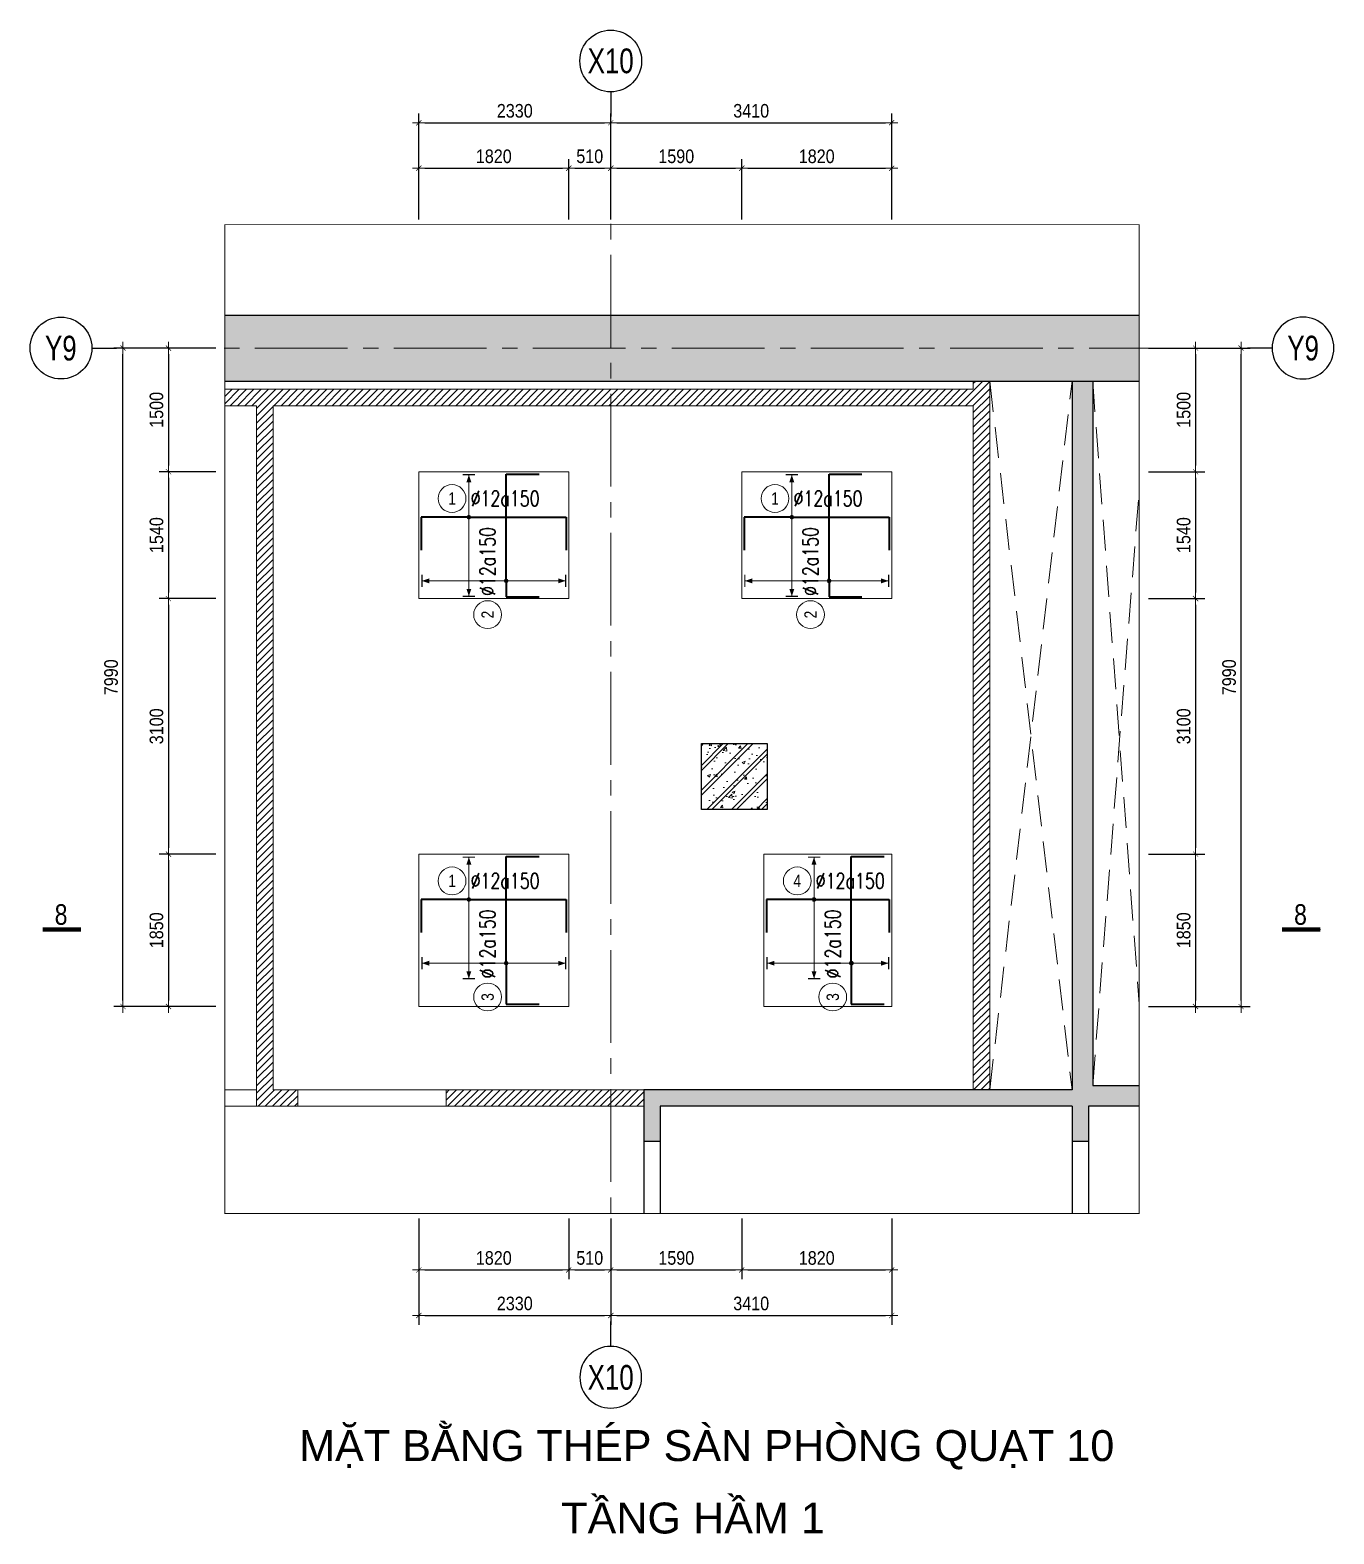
# Model space of a CAD drawing. Extents: x 517991 to 692152, y -83926 to 3506.
# Drawn here: x 640102 to 655930, y -82379 to -64130 of the extents above; entities that cross this region are included whole.
import ezdxf
from ezdxf.enums import TextEntityAlignment as Align

# ---------------------------------------------------------------- set-up
doc = ezdxf.new("R2010")
doc.units = 0
doc.header["$LTSCALE"] = 300
doc.header["$MEASUREMENT"] = 0
for name, pattern in [('CENTER2', [1.125, 0.75, -0.125, 0.125, -0.125]), ('DASHED2', [0.375, 0.25, -0.125]), ('HIDDEN', [0.375, 0.25, -0.125])]:
    doc.linetypes.add(name, pattern=pattern)
doc.layers.get('0').update_dxf_attribs({"linetype": 'CONTINUOUS'})
doc.layers.get('DEFPOINTS').update_dxf_attribs({"linetype": 'CONTINUOUS'})
for name, color, linetype, lineweight in [('00-TT.Dim', 8, 'CONTINUOUS', 13), ('B-CONTOUR2', 2, 'CONTINUOUS', 40), ('kata_thep - V', 2, 'CONTINUOUS', 35), ('NDC_S_AXIS', 5, 'CENTER2', 15), ('NDC_S_DIM', 1, 'CONTINUOUS', 15), ('NDC_S_OPENING', 5, 'DASHED2', 15), ('NDC_S_REBAR', 4, 'CONTINUOUS', 35), ('NDC_S_SLAB', 2, 'CONTINUOUS', 18), ('NDC_S_VN TEXT', 7, 'CONTINUOUS', 9), ('NDC_S_WALL', 6, 'CONTINUOUS', 25)]:
    doc.layers.add(name, color=color, linetype=linetype, lineweight=lineweight)
doc.layers.add('A-SYM', color=7, linetype='CONTINUOUS')
doc.layers.add('NDC_S-COLUMN', color=4, linetype='CONTINUOUS')
doc.styles.add('ARIAL', font='arial.ttf', dxfattribs={"width": 0.8})
doc.styles.add('Heerim', font='', dxfattribs={"width": 0.8})
doc.styles.add('NDC_ARIAL', font='arial.ttf', dxfattribs={"width": 0.85})
doc.styles.add('NDC_ROMANS', font='romans.shx', dxfattribs={"width": 0.8})
doc.styles.get("Standard").update_dxf_attribs({"font": 'arial.ttf'})
doc.styles.get('Heerim').set_extended_font_data('Dotum')
doc.dimstyles.new('NDC_1-75', dxfattribs={"dimscale": 75, "dimtxt": 2.2, "dimasz": 1, "dimexe": 1.5, "dimexo": 0, "dimgap": 0.8, "dimtad": 1, "dimdec": 0, "dimdsep": 46, "dimtxsty": 'NDC_ARIAL', "dimblk": 'DIMMARK', "dimcen": 49999.938995, "dimdle": 1.5, "dimclrd": 1, "dimclre": 1, "dimclrt": 3, "dimadec": 0, "dimazin": 0, "dimtfac": 1, "dimtdec": 0, "dimtix": 1, "dimtmove": 1, "dimatfit": 3, "dimfxl": 1, "dimarcsym": 0})
pattern_1 = [(50, (-69631.86, 1473.83), (358.63009, -31.37607), [37.5, -412.5]), (355, (-69631.86, 1473.83), (-69.37567, 376.09607), [30, -330]), (100.4514, (-69601.98, 1471.22), (289.25469, 344.71977), [31.8701, -350.57106]), (46.1842, (-69631.86, 1573.83), (533.62052, -82.7595), [56.25, -618.75]), (96.6356, (-69587.4, 1566.94), (467.33135, 487.05894), [47.80514, -525.8565]), (351.1842, (-69631.86, 1573.83), (467.33097, 487.0593), [45, -495]), (21, (-69581.86, 1548.83), (298.45353, -201.30945), [37.5, -412.5]), (326, (-69581.86, 1548.83), (121.65767, 362.57502), [30, -330]), (71.4514, (-69557, 1532.06), (420.11131, 161.26525), [31.8701, -350.57106]), (37.5, (-69631.86, 1473.83), (6.079928, 166.446927), [0, -326, 0, -335, 0, -331.25]), (7.5, (-69631.86, 1473.83), (131.53477, 197.205856), [0, -191, 0, -318.5, 0, -126.25]), (327.5, (-69743.36, 1473.83), (266.911218, -11.277436), [0, -125, 0, -390, 0, -517.5]), (317.5, (-69793.36, 1473.83), (291.593085, 50.05249), [0, -162.5, 0, -259, 0, -367.5]), (45, (-69631.86, 1473.83), (-150.26019, 150.26019), []), (45, (-69631.86, 1535.08), (-150.26019, 150.26019), [])]

# ---------------------------------------------------------------- blocks, each defined once
blk = doc.blocks.new('*U1')
for q in [(0, 0), (0, 2)]:
    blk.add_line((0, 4), q)
blk.add_circle((0, 9), 5)
at = {"style": 'Heerim', "width": 0.8}
blk.add_attdef('NO', text='', height=4, dxfattribs=at).set_placement((-0.01, 9.02), align=Align.MIDDLE_CENTER)
blk = doc.blocks.new('DIMMARK')
at = {"layer": 'NDC_S_DIM', "color": 1}
blk.add_line((-1.5, 0), (1, 0), dxfattribs=at)
at = {"layer": 'NDC_S_DIM', "color": 2, "const_width": 0.1}
blk.add_lwpolyline([(-0.42, -0.42), (0.42, 0.42)], dxfattribs=at)
blk = doc.blocks.new('*D938')
at = {"layer": 'DEFPOINTS', "color": 0, "transparency": 16777216}
for p in [(648741, -65807), (647151, -66430), (648741, -66430)]:
    blk.add_point(p, dxfattribs=at)
at = {"layer": 'NDC_S_DIM', "color": 1, "lineweight": -2, "transparency": 16777216}
for p, q in [((647151, -66430), (647151, -65695)), ((647226, -65807), (648666, -65807)), ((648741, -66430), (648741, -65695))]:
    blk.add_line(p, q, dxfattribs=at)
at = {"layer": 'NDC_S_DIM', "color": 1, "lineweight": -2, "transparency": 16777216, "xscale": 75, "yscale": 75, "zscale": 75, "rotation": 180}
blk.add_blockref('DIMMARK', (647151, -65807), dxfattribs=at)
at = {"layer": 'NDC_S_DIM', "color": 1, "lineweight": -2, "transparency": 16777216, "xscale": 75, "yscale": 75, "zscale": 75}
blk.add_blockref('DIMMARK', (648741, -65807), dxfattribs=at)
at = {"layer": 'NDC_S_DIM', "color": 3, "transparency": 16777216, "insert": (647946, -65663), "char_height": 165, "attachment_point": 5, "style": 'NDC_ARIAL'}
blk.add_mtext('1590', dxfattribs=at)
blk = doc.blocks.new('*D939')
at = {"layer": 'DEFPOINTS', "color": 0, "transparency": 16777216}
for p in [(650561, -65255), (647151, -66430), (650561, -66430)]:
    blk.add_point(p, dxfattribs=at)
at = {"layer": 'NDC_S_DIM', "color": 1, "lineweight": -2, "transparency": 16777216}
for p, q in [((647151, -66430), (647151, -65143)), ((650561, -66430), (650561, -65143)), ((647226, -65255), (650486, -65255))]:
    blk.add_line(p, q, dxfattribs=at)
at = {"layer": 'NDC_S_DIM', "color": 1, "lineweight": -2, "transparency": 16777216, "xscale": 75, "yscale": 75, "zscale": 75, "rotation": 180}
blk.add_blockref('DIMMARK', (647151, -65255), dxfattribs=at)
at = {"layer": 'NDC_S_DIM', "color": 1, "lineweight": -2, "transparency": 16777216, "xscale": 75, "yscale": 75, "zscale": 75}
blk.add_blockref('DIMMARK', (650561, -65255), dxfattribs=at)
at = {"layer": 'NDC_S_DIM', "color": 3, "transparency": 16777216, "insert": (648856, -65111), "char_height": 165, "attachment_point": 5, "style": 'NDC_ARIAL'}
blk.add_mtext('3410', dxfattribs=at)
blk = doc.blocks.new('*D940')
at = {"layer": 'DEFPOINTS', "color": 0, "transparency": 16777216}
for p in [(650561, -65807), (648741, -66430), (650561, -66430)]:
    blk.add_point(p, dxfattribs=at)
at = {"layer": 'NDC_S_DIM', "color": 1, "lineweight": -2, "transparency": 16777216}
for p, q in [((648741, -66430), (648741, -65695)), ((648816, -65807), (650486, -65807)), ((650561, -66430), (650561, -65695))]:
    blk.add_line(p, q, dxfattribs=at)
at = {"layer": 'NDC_S_DIM', "color": 1, "lineweight": -2, "transparency": 16777216, "xscale": 75, "yscale": 75, "zscale": 75, "rotation": 180}
blk.add_blockref('DIMMARK', (648741, -65807), dxfattribs=at)
at = {"layer": 'NDC_S_DIM', "color": 1, "lineweight": -2, "transparency": 16777216, "xscale": 75, "yscale": 75, "zscale": 75}
blk.add_blockref('DIMMARK', (650561, -65807), dxfattribs=at)
at = {"layer": 'NDC_S_DIM', "color": 3, "transparency": 16777216, "insert": (649651, -65663), "char_height": 165, "attachment_point": 5, "style": 'NDC_ARIAL'}
blk.add_mtext('1820', dxfattribs=at)
blk = doc.blocks.new('*D941')
at = {"layer": 'DEFPOINTS', "color": 0, "transparency": 16777216}
for p in [(641230, -67989), (642355, -67989), (642355, -75979)]:
    blk.add_point(p, dxfattribs=at)
at = {"layer": 'NDC_S_DIM', "color": 1, "lineweight": -2, "transparency": 16777216}
for p, q in [((642355, -67989), (641117, -67989)), ((641230, -75904), (641230, -68064)), ((642355, -75979), (641117, -75979))]:
    blk.add_line(p, q, dxfattribs=at)
at = {"layer": 'NDC_S_DIM', "color": 1, "lineweight": -2, "transparency": 16777216, "xscale": 75, "yscale": 75, "zscale": 75}
for p, rotation in [((641230, -67989), 90), ((641230, -75979), 270)]:
    blk.add_blockref('DIMMARK', p, dxfattribs=dict(at, rotation=rotation))
at = {"layer": 'NDC_S_DIM', "color": 3, "transparency": 16777216, "insert": (641086, -71984), "char_height": 165, "attachment_point": 5, "rotation": 90, "style": 'NDC_ARIAL'}
blk.add_mtext('7990', dxfattribs=at)
blk = doc.blocks.new('*D943')
at = {"layer": 'DEFPOINTS', "color": 0, "transparency": 16777216}
for p in [(642355, -69489), (641782, -71029), (642355, -71029)]:
    blk.add_point(p, dxfattribs=at)
at = {"layer": 'NDC_S_DIM', "color": 1, "lineweight": -2, "transparency": 16777216}
for p, q in [((642355, -69489), (641669, -69489)), ((641782, -69564), (641782, -70954)), ((642355, -71029), (641669, -71029))]:
    blk.add_line(p, q, dxfattribs=at)
at = {"layer": 'NDC_S_DIM', "color": 1, "lineweight": -2, "transparency": 16777216, "xscale": 75, "yscale": 75, "zscale": 75}
for p, rotation in [((641782, -69489), 90), ((641782, -71029), 270)]:
    blk.add_blockref('DIMMARK', p, dxfattribs=dict(at, rotation=rotation))
at = {"layer": 'NDC_S_DIM', "color": 3, "transparency": 16777216, "insert": (641637, -70259), "char_height": 165, "attachment_point": 5, "rotation": 90, "style": 'NDC_ARIAL'}
blk.add_mtext('1540', dxfattribs=at)
blk = doc.blocks.new('*D942')
at = {"layer": 'DEFPOINTS', "color": 0, "transparency": 16777216}
for p in [(642355, -67989), (641782, -69489), (642355, -69489)]:
    blk.add_point(p, dxfattribs=at)
at = {"layer": 'NDC_S_DIM', "color": 1, "lineweight": -2, "transparency": 16777216}
for p, q in [((642355, -67989), (641669, -67989)), ((641782, -68064), (641782, -69414)), ((642355, -69489), (641669, -69489))]:
    blk.add_line(p, q, dxfattribs=at)
at = {"layer": 'NDC_S_DIM', "color": 1, "lineweight": -2, "transparency": 16777216, "xscale": 75, "yscale": 75, "zscale": 75}
for p, rotation in [((641782, -67989), 90), ((641782, -69489), 270)]:
    blk.add_blockref('DIMMARK', p, dxfattribs=dict(at, rotation=rotation))
at = {"layer": 'NDC_S_DIM', "color": 3, "transparency": 16777216, "insert": (641637, -68739), "char_height": 165, "attachment_point": 5, "rotation": 90, "style": 'NDC_ARIAL'}
blk.add_mtext('1500', dxfattribs=at)
blk = doc.blocks.new('*D945')
at = {"layer": 'DEFPOINTS', "color": 0, "transparency": 16777216}
for p in [(647151, -65255), (644821, -66430), (647151, -66430)]:
    blk.add_point(p, dxfattribs=at)
at = {"layer": 'NDC_S_DIM', "color": 1, "lineweight": -2, "transparency": 16777216}
for p, q in [((644821, -66430), (644821, -65143)), ((647151, -66430), (647151, -65143)), ((644896, -65255), (647076, -65255))]:
    blk.add_line(p, q, dxfattribs=at)
at = {"layer": 'NDC_S_DIM', "color": 1, "lineweight": -2, "transparency": 16777216, "xscale": 75, "yscale": 75, "zscale": 75, "rotation": 180}
blk.add_blockref('DIMMARK', (644821, -65255), dxfattribs=at)
at = {"layer": 'NDC_S_DIM', "color": 1, "lineweight": -2, "transparency": 16777216, "xscale": 75, "yscale": 75, "zscale": 75}
blk.add_blockref('DIMMARK', (647151, -65255), dxfattribs=at)
at = {"layer": 'NDC_S_DIM', "color": 3, "transparency": 16777216, "insert": (645986, -65111), "char_height": 165, "attachment_point": 5, "style": 'NDC_ARIAL'}
blk.add_mtext('2330', dxfattribs=at)
blk = doc.blocks.new('*D946')
at = {"layer": 'DEFPOINTS', "color": 0, "transparency": 16777216}
for p in [(647151, -65807), (646641, -66430), (647151, -66430)]:
    blk.add_point(p, dxfattribs=at)
at = {"layer": 'NDC_S_DIM', "color": 1, "lineweight": -2, "transparency": 16777216}
for p, q in [((646641, -66430), (646641, -65695)), ((646716, -65807), (647076, -65807)), ((647151, -66430), (647151, -65695))]:
    blk.add_line(p, q, dxfattribs=at)
at = {"layer": 'NDC_S_DIM', "color": 1, "lineweight": -2, "transparency": 16777216, "xscale": 75, "yscale": 75, "zscale": 75, "rotation": 180}
blk.add_blockref('DIMMARK', (646641, -65807), dxfattribs=at)
at = {"layer": 'NDC_S_DIM', "color": 1, "lineweight": -2, "transparency": 16777216, "xscale": 75, "yscale": 75, "zscale": 75}
blk.add_blockref('DIMMARK', (647151, -65807), dxfattribs=at)
at = {"layer": 'NDC_S_DIM', "color": 3, "transparency": 16777216, "insert": (646896, -65663), "char_height": 165, "attachment_point": 5, "style": 'NDC_ARIAL'}
blk.add_mtext('510', dxfattribs=at)
blk = doc.blocks.new('*D947')
at = {"layer": 'DEFPOINTS', "color": 0, "transparency": 16777216}
for p in [(646641, -65807), (644821, -66430), (646641, -66430)]:
    blk.add_point(p, dxfattribs=at)
at = {"layer": 'NDC_S_DIM', "color": 1, "lineweight": -2, "transparency": 16777216}
for p, q in [((644821, -66430), (644821, -65695)), ((644896, -65807), (646566, -65807)), ((646641, -66430), (646641, -65695))]:
    blk.add_line(p, q, dxfattribs=at)
at = {"layer": 'NDC_S_DIM', "color": 1, "lineweight": -2, "transparency": 16777216, "xscale": 75, "yscale": 75, "zscale": 75, "rotation": 180}
blk.add_blockref('DIMMARK', (644821, -65807), dxfattribs=at)
at = {"layer": 'NDC_S_DIM', "color": 1, "lineweight": -2, "transparency": 16777216, "xscale": 75, "yscale": 75, "zscale": 75}
blk.add_blockref('DIMMARK', (646641, -65807), dxfattribs=at)
at = {"layer": 'NDC_S_DIM', "color": 3, "transparency": 16777216, "insert": (645731, -65663), "char_height": 165, "attachment_point": 5, "style": 'NDC_ARIAL'}
blk.add_mtext('1820', dxfattribs=at)
blk = doc.blocks.new('*D948')
at = {"layer": 'DEFPOINTS', "color": 0, "transparency": 16777216}
for p in [(642355, -71029), (641782, -74129), (642355, -74129)]:
    blk.add_point(p, dxfattribs=at)
at = {"layer": 'NDC_S_DIM', "color": 1, "lineweight": -2, "transparency": 16777216}
for p, q in [((642355, -71029), (641669, -71029)), ((641782, -71104), (641782, -74054)), ((642355, -74129), (641669, -74129))]:
    blk.add_line(p, q, dxfattribs=at)
at = {"layer": 'NDC_S_DIM', "color": 1, "lineweight": -2, "transparency": 16777216, "xscale": 75, "yscale": 75, "zscale": 75}
for p, rotation in [((641782, -71029), 90), ((641782, -74129), 270)]:
    blk.add_blockref('DIMMARK', p, dxfattribs=dict(at, rotation=rotation))
at = {"layer": 'NDC_S_DIM', "color": 3, "transparency": 16777216, "insert": (641637, -72579), "char_height": 165, "attachment_point": 5, "rotation": 90, "style": 'NDC_ARIAL'}
blk.add_mtext('3100', dxfattribs=at)
blk = doc.blocks.new('*D949')
at = {"layer": 'DEFPOINTS', "color": 0, "transparency": 16777216}
for p in [(642355, -74129), (641782, -75979), (642355, -75979)]:
    blk.add_point(p, dxfattribs=at)
at = {"layer": 'NDC_S_DIM', "color": 1, "lineweight": -2, "transparency": 16777216}
for p, q in [((642355, -74129), (641669, -74129)), ((641782, -74204), (641782, -75904)), ((642355, -75979), (641669, -75979))]:
    blk.add_line(p, q, dxfattribs=at)
at = {"layer": 'NDC_S_DIM', "color": 1, "lineweight": -2, "transparency": 16777216, "xscale": 75, "yscale": 75, "zscale": 75}
for p, rotation in [((641782, -74129), 90), ((641782, -75979), 270)]:
    blk.add_blockref('DIMMARK', p, dxfattribs=dict(at, rotation=rotation))
at = {"layer": 'NDC_S_DIM', "color": 3, "transparency": 16777216, "insert": (641637, -75054), "char_height": 165, "attachment_point": 5, "rotation": 90, "style": 'NDC_ARIAL'}
blk.add_mtext('1850', dxfattribs=at)
blk = doc.blocks.new('*D952')
at = {"layer": 'DEFPOINTS', "color": 0, "transparency": 16777216}
for p in [(653677, -67989), (654802, -67989), (653677, -75979)]:
    blk.add_point(p, dxfattribs=at)
at = {"layer": 'NDC_S_DIM', "color": 1, "lineweight": -2, "transparency": 16777216}
for p, q in [((653677, -67989), (654914, -67989)), ((654802, -75904), (654802, -68064)), ((653677, -75979), (654914, -75979))]:
    blk.add_line(p, q, dxfattribs=at)
at = {"layer": 'NDC_S_DIM', "color": 1, "lineweight": -2, "transparency": 16777216, "xscale": 75, "yscale": 75, "zscale": 75}
for p, rotation in [((654802, -67989), 90), ((654802, -75979), 270)]:
    blk.add_blockref('DIMMARK', p, dxfattribs=dict(at, rotation=rotation))
at = {"layer": 'NDC_S_DIM', "color": 3, "transparency": 16777216, "insert": (654658, -71984), "char_height": 165, "attachment_point": 5, "rotation": 90, "style": 'NDC_ARIAL'}
blk.add_mtext('7990', dxfattribs=at)
blk = doc.blocks.new('*D953')
at = {"layer": 'DEFPOINTS', "color": 0, "transparency": 16777216}
for p in [(653677, -69489), (653677, -71029), (654250, -71029)]:
    blk.add_point(p, dxfattribs=at)
at = {"layer": 'NDC_S_DIM', "color": 1, "lineweight": -2, "transparency": 16777216}
for p, q in [((653677, -69489), (654363, -69489)), ((654250, -69564), (654250, -70954)), ((653677, -71029), (654363, -71029))]:
    blk.add_line(p, q, dxfattribs=at)
at = {"layer": 'NDC_S_DIM', "color": 1, "lineweight": -2, "transparency": 16777216, "xscale": 75, "yscale": 75, "zscale": 75}
for p, rotation in [((654250, -69489), 90), ((654250, -71029), 270)]:
    blk.add_blockref('DIMMARK', p, dxfattribs=dict(at, rotation=rotation))
at = {"layer": 'NDC_S_DIM', "color": 3, "transparency": 16777216, "insert": (654106, -70259), "char_height": 165, "attachment_point": 5, "rotation": 90, "style": 'NDC_ARIAL'}
blk.add_mtext('1540', dxfattribs=at)
blk = doc.blocks.new('*D954')
at = {"layer": 'DEFPOINTS', "color": 0, "transparency": 16777216}
for p in [(653677, -67989), (653677, -69489), (654250, -69489)]:
    blk.add_point(p, dxfattribs=at)
at = {"layer": 'NDC_S_DIM', "color": 1, "lineweight": -2, "transparency": 16777216}
for p, q in [((653677, -67989), (654363, -67989)), ((654250, -68064), (654250, -69414)), ((653677, -69489), (654363, -69489))]:
    blk.add_line(p, q, dxfattribs=at)
at = {"layer": 'NDC_S_DIM', "color": 1, "lineweight": -2, "transparency": 16777216, "xscale": 75, "yscale": 75, "zscale": 75}
for p, rotation in [((654250, -67989), 90), ((654250, -69489), 270)]:
    blk.add_blockref('DIMMARK', p, dxfattribs=dict(at, rotation=rotation))
at = {"layer": 'NDC_S_DIM', "color": 3, "transparency": 16777216, "insert": (654106, -68739), "char_height": 165, "attachment_point": 5, "rotation": 90, "style": 'NDC_ARIAL'}
blk.add_mtext('1500', dxfattribs=at)
blk = doc.blocks.new('*D950')
at = {"layer": 'DEFPOINTS', "color": 0, "transparency": 16777216}
for p in [(653677, -71029), (653677, -74129), (654250, -74129)]:
    blk.add_point(p, dxfattribs=at)
at = {"layer": 'NDC_S_DIM', "color": 1, "lineweight": -2, "transparency": 16777216}
for p, q in [((653677, -71029), (654363, -71029)), ((654250, -71104), (654250, -74054)), ((653677, -74129), (654363, -74129))]:
    blk.add_line(p, q, dxfattribs=at)
at = {"layer": 'NDC_S_DIM', "color": 1, "lineweight": -2, "transparency": 16777216, "xscale": 75, "yscale": 75, "zscale": 75}
for p, rotation in [((654250, -71029), 90), ((654250, -74129), 270)]:
    blk.add_blockref('DIMMARK', p, dxfattribs=dict(at, rotation=rotation))
at = {"layer": 'NDC_S_DIM', "color": 3, "transparency": 16777216, "insert": (654106, -72579), "char_height": 165, "attachment_point": 5, "rotation": 90, "style": 'NDC_ARIAL'}
blk.add_mtext('3100', dxfattribs=at)
blk = doc.blocks.new('*D951')
at = {"layer": 'DEFPOINTS', "color": 0, "transparency": 16777216}
for p in [(653677, -74129), (653677, -75979), (654250, -75979)]:
    blk.add_point(p, dxfattribs=at)
at = {"layer": 'NDC_S_DIM', "color": 1, "lineweight": -2, "transparency": 16777216}
for p, q in [((653677, -74129), (654363, -74129)), ((654250, -74204), (654250, -75904)), ((653677, -75979), (654363, -75979))]:
    blk.add_line(p, q, dxfattribs=at)
at = {"layer": 'NDC_S_DIM', "color": 1, "lineweight": -2, "transparency": 16777216, "xscale": 75, "yscale": 75, "zscale": 75}
for p, rotation in [((654250, -74129), 90), ((654250, -75979), 270)]:
    blk.add_blockref('DIMMARK', p, dxfattribs=dict(at, rotation=rotation))
at = {"layer": 'NDC_S_DIM', "color": 3, "transparency": 16777216, "insert": (654106, -75054), "char_height": 165, "attachment_point": 5, "rotation": 90, "style": 'NDC_ARIAL'}
blk.add_mtext('1850', dxfattribs=at)
blk = doc.blocks.new('*D958')
at = {"layer": 'DEFPOINTS', "color": 0, "transparency": 16777216}
for p in [(647151, -78553), (648741, -78553), (648741, -79176)]:
    blk.add_point(p, dxfattribs=at)
at = {"layer": 'NDC_S_DIM', "color": 1, "lineweight": -2, "transparency": 16777216}
for p, q in [((647151, -78553), (647151, -79288)), ((648741, -78553), (648741, -79288)), ((647226, -79176), (648666, -79176))]:
    blk.add_line(p, q, dxfattribs=at)
at = {"layer": 'NDC_S_DIM', "color": 1, "lineweight": -2, "transparency": 16777216, "xscale": 75, "yscale": 75, "zscale": 75, "rotation": 180}
blk.add_blockref('DIMMARK', (647151, -79176), dxfattribs=at)
at = {"layer": 'NDC_S_DIM', "color": 1, "lineweight": -2, "transparency": 16777216, "xscale": 75, "yscale": 75, "zscale": 75}
blk.add_blockref('DIMMARK', (648741, -79176), dxfattribs=at)
at = {"layer": 'NDC_S_DIM', "color": 3, "transparency": 16777216, "insert": (647946, -79031), "char_height": 165, "attachment_point": 5, "style": 'NDC_ARIAL'}
blk.add_mtext('1590', dxfattribs=at)
blk = doc.blocks.new('*D959')
at = {"layer": 'DEFPOINTS', "color": 0, "transparency": 16777216}
for p in [(647151, -78553), (650561, -78553), (650561, -79728)]:
    blk.add_point(p, dxfattribs=at)
at = {"layer": 'NDC_S_DIM', "color": 1, "lineweight": -2, "transparency": 16777216}
for p, q in [((647151, -78553), (647151, -79840)), ((650561, -78553), (650561, -79840)), ((647226, -79728), (650486, -79728))]:
    blk.add_line(p, q, dxfattribs=at)
at = {"layer": 'NDC_S_DIM', "color": 1, "lineweight": -2, "transparency": 16777216, "xscale": 75, "yscale": 75, "zscale": 75, "rotation": 180}
blk.add_blockref('DIMMARK', (647151, -79728), dxfattribs=at)
at = {"layer": 'NDC_S_DIM', "color": 1, "lineweight": -2, "transparency": 16777216, "xscale": 75, "yscale": 75, "zscale": 75}
blk.add_blockref('DIMMARK', (650561, -79728), dxfattribs=at)
at = {"layer": 'NDC_S_DIM', "color": 3, "transparency": 16777216, "insert": (648856, -79583), "char_height": 165, "attachment_point": 5, "style": 'NDC_ARIAL'}
blk.add_mtext('3410', dxfattribs=at)
blk = doc.blocks.new('*D960')
at = {"layer": 'DEFPOINTS', "color": 0, "transparency": 16777216}
for p in [(648741, -78553), (650561, -78553), (650561, -79176)]:
    blk.add_point(p, dxfattribs=at)
at = {"layer": 'NDC_S_DIM', "color": 1, "lineweight": -2, "transparency": 16777216}
for p, q in [((648741, -78553), (648741, -79288)), ((650561, -78553), (650561, -79288)), ((648816, -79176), (650486, -79176))]:
    blk.add_line(p, q, dxfattribs=at)
at = {"layer": 'NDC_S_DIM', "color": 1, "lineweight": -2, "transparency": 16777216, "xscale": 75, "yscale": 75, "zscale": 75, "rotation": 180}
blk.add_blockref('DIMMARK', (648741, -79176), dxfattribs=at)
at = {"layer": 'NDC_S_DIM', "color": 1, "lineweight": -2, "transparency": 16777216, "xscale": 75, "yscale": 75, "zscale": 75}
blk.add_blockref('DIMMARK', (650561, -79176), dxfattribs=at)
at = {"layer": 'NDC_S_DIM', "color": 3, "transparency": 16777216, "insert": (649651, -79031), "char_height": 165, "attachment_point": 5, "style": 'NDC_ARIAL'}
blk.add_mtext('1820', dxfattribs=at)
blk = doc.blocks.new('*D956')
at = {"layer": 'DEFPOINTS', "color": 0, "transparency": 16777216}
for p in [(644821, -78553), (647151, -78553), (647151, -79728)]:
    blk.add_point(p, dxfattribs=at)
at = {"layer": 'NDC_S_DIM', "color": 1, "lineweight": -2, "transparency": 16777216}
for p, q in [((644821, -78553), (644821, -79840)), ((647151, -78553), (647151, -79840)), ((644896, -79728), (647076, -79728))]:
    blk.add_line(p, q, dxfattribs=at)
at = {"layer": 'NDC_S_DIM', "color": 1, "lineweight": -2, "transparency": 16777216, "xscale": 75, "yscale": 75, "zscale": 75, "rotation": 180}
blk.add_blockref('DIMMARK', (644821, -79728), dxfattribs=at)
at = {"layer": 'NDC_S_DIM', "color": 1, "lineweight": -2, "transparency": 16777216, "xscale": 75, "yscale": 75, "zscale": 75}
blk.add_blockref('DIMMARK', (647151, -79728), dxfattribs=at)
at = {"layer": 'NDC_S_DIM', "color": 3, "transparency": 16777216, "insert": (645986, -79583), "char_height": 165, "attachment_point": 5, "style": 'NDC_ARIAL'}
blk.add_mtext('2330', dxfattribs=at)
blk = doc.blocks.new('*D957')
at = {"layer": 'DEFPOINTS', "color": 0, "transparency": 16777216}
for p in [(646641, -78553), (647151, -78553), (647151, -79176)]:
    blk.add_point(p, dxfattribs=at)
at = {"layer": 'NDC_S_DIM', "color": 1, "lineweight": -2, "transparency": 16777216}
for p, q in [((646641, -78553), (646641, -79288)), ((647151, -78553), (647151, -79288)), ((646716, -79176), (647076, -79176))]:
    blk.add_line(p, q, dxfattribs=at)
at = {"layer": 'NDC_S_DIM', "color": 1, "lineweight": -2, "transparency": 16777216, "xscale": 75, "yscale": 75, "zscale": 75, "rotation": 180}
blk.add_blockref('DIMMARK', (646641, -79176), dxfattribs=at)
at = {"layer": 'NDC_S_DIM', "color": 1, "lineweight": -2, "transparency": 16777216, "xscale": 75, "yscale": 75, "zscale": 75}
blk.add_blockref('DIMMARK', (647151, -79176), dxfattribs=at)
at = {"layer": 'NDC_S_DIM', "color": 3, "transparency": 16777216, "insert": (646896, -79031), "char_height": 165, "attachment_point": 5, "style": 'NDC_ARIAL'}
blk.add_mtext('510', dxfattribs=at)
blk = doc.blocks.new('*D955')
at = {"layer": 'DEFPOINTS', "color": 0, "transparency": 16777216}
for p in [(644821, -78553), (646641, -78553), (646641, -79176)]:
    blk.add_point(p, dxfattribs=at)
at = {"layer": 'NDC_S_DIM', "color": 1, "lineweight": -2, "transparency": 16777216}
for p, q in [((644821, -78553), (644821, -79288)), ((646641, -78553), (646641, -79288)), ((644896, -79176), (646566, -79176))]:
    blk.add_line(p, q, dxfattribs=at)
at = {"layer": 'NDC_S_DIM', "color": 1, "lineweight": -2, "transparency": 16777216, "xscale": 75, "yscale": 75, "zscale": 75, "rotation": 180}
blk.add_blockref('DIMMARK', (644821, -79176), dxfattribs=at)
at = {"layer": 'NDC_S_DIM', "color": 1, "lineweight": -2, "transparency": 16777216, "xscale": 75, "yscale": 75, "zscale": 75}
blk.add_blockref('DIMMARK', (646641, -79176), dxfattribs=at)
at = {"layer": 'NDC_S_DIM', "color": 3, "transparency": 16777216, "insert": (645731, -79031), "char_height": 165, "attachment_point": 5, "style": 'NDC_ARIAL'}
blk.add_mtext('1820', dxfattribs=at)
blk = doc.blocks.new('*U870')
h = blk.add_hatch(color=1)
edge = h.paths.add_edge_path()
edge.add_arc((0, 0), 0.3, 0, 360)
at = {"layer": 'NDC_S_DIM', "color": 1}
for q in [(0, 6.84), (0, -12.82)]:
    blk.add_line((0, 0), q, dxfattribs=at)
for points in [[(-1, 6.84, 0.2, 0.2, 0), (1, 6.84, 0, 0, 0)], [(-1, -12.82, 0.2, 0.2, 0), (1, -12.82, 0, 0, 0)]]:
    blk.add_lwpolyline(points, format="xyseb", dxfattribs=at)
at = {"layer": 'NDC_S_DIM'}
blk.add_circle((-2.72, 3), 2.25, dxfattribs=at)
at = {"layer": 'NDC_S_DIM', "color": 1}
blk.add_circle((0, 0), 0.3, dxfattribs=at)
for points in [[(-0.4, 5.64), (0, 6.84), (0.4, 5.64)], [(-0.4, -11.62), (0, -12.82), (0.4, -11.62)]]:
    blk.add_solid(points, dxfattribs=at)
at = {"layer": 'NDC_S_REBAR'}
for p, q in [((0, 0), (-7.7, 0)), ((-7.7, 0), (-7.7, -5.33)), ((0, 0), (15.76, 0)), ((15.76, 0), (15.76, -5.33))]:
    blk.add_line(p, q, dxfattribs=at)
at = {"layer": 'NDC_S_VN TEXT', "style": 'ARIAL', "width": 0.8}
blk.add_attdef('KHT', text='', height=2, dxfattribs=at).set_placement((-2.72, 3), align=Align.MIDDLE_CENTER)
at = {"layer": 'NDC_S_VN TEXT', "color": 3, "style": 'NDC_ROMANS', "width": 0.75}
blk.add_attdef('DKT', (0.28, 1.75), '', height=2.5, dxfattribs=at)
blk = doc.blocks.new('*U871')
h = blk.add_hatch(color=1)
edge = h.paths.add_edge_path()
edge.add_arc((0, 0), 0.3, 0, 360)
at = {"layer": 'NDC_S_DIM', "color": 1}
for q in [(0, 13.63), (0, -9.63)]:
    blk.add_line((0, 0), q, dxfattribs=at)
for points in [[(-1, 13.63, 0.2, 0.2, 0), (1, 13.63, 0, 0, 0)], [(-1, -9.63, 0.2, 0.2, 0), (1, -9.63, 0, 0, 0)]]:
    blk.add_lwpolyline(points, format="xyseb", dxfattribs=at)
at = {"layer": 'NDC_S_DIM'}
blk.add_circle((-5.46, 3), 2.25, dxfattribs=at)
at = {"layer": 'NDC_S_DIM', "color": 1}
blk.add_circle((0, 0), 0.3, dxfattribs=at)
for points in [[(-0.4, 12.43), (0, 13.63), (0.4, 12.43)], [(-0.4, -8.43), (0, -9.63), (0.4, -8.43)]]:
    blk.add_solid(points, dxfattribs=at)
at = {"layer": 'NDC_S_REBAR'}
for p, q in [((0, 0), (-2.6, 0)), ((-2.6, 0), (-2.6, -5.33)), ((0, 0), (17.27, 0)), ((17.27, 0), (17.27, -5.33))]:
    blk.add_line(p, q, dxfattribs=at)
at = {"layer": 'NDC_S_VN TEXT', "style": 'ARIAL', "width": 0.8}
blk.add_attdef('KHT', text='', height=2, dxfattribs=at).set_placement((-5.46, 3), align=Align.MIDDLE_CENTER)
at = {"layer": 'NDC_S_VN TEXT', "color": 3, "style": 'NDC_ROMANS', "width": 0.75}
blk.add_attdef('DKT', (-2.46, 1.75), '', height=2.5, dxfattribs=at)
blk = doc.blocks.new('*U961')
h = blk.add_hatch(color=1)
edge = h.paths.add_edge_path()
edge.add_arc((0, 0), 0.3, 0, 360)
at = {"layer": 'NDC_S_DIM', "color": 1}
for q in [(0, 13.63), (0, -9.63)]:
    blk.add_line((0, 0), q, dxfattribs=at)
for points in [[(-1, 13.63, 0.2, 0.2, 0), (1, 13.63, 0, 0, 0)], [(-1, -9.63, 0.2, 0.2, 0), (1, -9.63, 0, 0, 0)]]:
    blk.add_lwpolyline(points, format="xyseb", dxfattribs=at)
at = {"layer": 'NDC_S_DIM'}
blk.add_circle((-5.46, 3), 2.25, dxfattribs=at)
at = {"layer": 'NDC_S_DIM', "color": 1}
blk.add_circle((0, 0), 0.3, dxfattribs=at)
for points in [[(-0.4, 12.43), (0, 13.63), (0.4, 12.43)], [(-0.4, -8.43), (0, -9.63), (0.4, -8.43)]]:
    blk.add_solid(points, dxfattribs=at)
at = {"layer": 'NDC_S_REBAR'}
for p, q in [((0, 0), (-6.6, 0)), ((-6.6, 0), (-6.6, -5.33)), ((0, 0), (17.27, 0)), ((17.27, 0), (17.27, -5.33))]:
    blk.add_line(p, q, dxfattribs=at)
at = {"layer": 'NDC_S_VN TEXT', "style": 'ARIAL', "width": 0.8}
blk.add_attdef('KHT', text='', height=2, dxfattribs=at).set_placement((-5.46, 3), align=Align.MIDDLE_CENTER)
at = {"layer": 'NDC_S_VN TEXT', "color": 3, "style": 'NDC_ROMANS', "width": 0.75}
blk.add_attdef('DKT', (-2.46, 1.75), '', height=2.5, dxfattribs=at)
blk = doc.blocks.new('*U962')
h = blk.add_hatch(color=1)
edge = h.paths.add_edge_path()
edge.add_arc((0, 0), 0.3, 0, 360)
at = {"layer": 'NDC_S_DIM', "color": 1}
for q in [(0, 6.84), (0, -12.82)]:
    blk.add_line((0, 0), q, dxfattribs=at)
for points in [[(-1, 6.84, 0.2, 0.2, 0), (1, 6.84, 0, 0, 0)], [(-1, -12.82, 0.2, 0.2, 0), (1, -12.82, 0, 0, 0)]]:
    blk.add_lwpolyline(points, format="xyseb", dxfattribs=at)
at = {"layer": 'NDC_S_DIM'}
blk.add_circle((-2.72, 3), 2.25, dxfattribs=at)
at = {"layer": 'NDC_S_DIM', "color": 1}
blk.add_circle((0, 0), 0.3, dxfattribs=at)
for points in [[(-0.4, 5.64), (0, 6.84), (0.4, 5.64)], [(-0.4, -11.62), (0, -12.82), (0.4, -11.62)]]:
    blk.add_solid(points, dxfattribs=at)
at = {"layer": 'NDC_S_REBAR'}
for p, q in [((0, 0), (-7.7, 0)), ((-7.7, 0), (-7.7, -5.33)), ((0, 0), (12.16, 0)), ((12.16, 0), (12.16, -5.33))]:
    blk.add_line(p, q, dxfattribs=at)
at = {"layer": 'NDC_S_VN TEXT', "style": 'ARIAL', "width": 0.8}
blk.add_attdef('KHT', text='', height=2, dxfattribs=at).set_placement((-2.72, 3), align=Align.MIDDLE_CENTER)
at = {"layer": 'NDC_S_VN TEXT', "color": 3, "style": 'NDC_ROMANS', "width": 0.75}
blk.add_attdef('DKT', (0.28, 1.75), '', height=2.5, dxfattribs=at)
blk = doc.blocks.new('*U963')
h = blk.add_hatch(color=1)
edge = h.paths.add_edge_path()
edge.add_arc((0, 0), 0.3, 0, 360)
at = {"layer": 'NDC_S_DIM', "color": 1}
for q in [(0, 13.63), (0, -6.03)]:
    blk.add_line((0, 0), q, dxfattribs=at)
for points in [[(-1, 13.63, 0.2, 0.2, 0), (1, 13.63, 0, 0, 0)], [(-1, -6.03, 0.2, 0.2, 0), (1, -6.03, 0, 0, 0)]]:
    blk.add_lwpolyline(points, format="xyseb", dxfattribs=at)
at = {"layer": 'NDC_S_DIM'}
blk.add_circle((-5.46, 3), 2.25, dxfattribs=at)
at = {"layer": 'NDC_S_DIM', "color": 1}
blk.add_circle((0, 0), 0.3, dxfattribs=at)
for points in [[(-0.4, 12.43), (0, 13.63), (0.4, 12.43)], [(-0.4, -4.83), (0, -6.03), (0.4, -4.83)]]:
    blk.add_solid(points, dxfattribs=at)
at = {"layer": 'NDC_S_REBAR'}
for p, q in [((0, 0), (-6.6, 0)), ((-6.6, 0), (-6.6, -5.33)), ((0, 0), (17.27, 0)), ((17.27, 0), (17.27, -5.33))]:
    blk.add_line(p, q, dxfattribs=at)
at = {"layer": 'NDC_S_VN TEXT', "style": 'ARIAL', "width": 0.8}
blk.add_attdef('KHT', text='', height=2, dxfattribs=at).set_placement((-5.46, 3), align=Align.MIDDLE_CENTER)
at = {"layer": 'NDC_S_VN TEXT', "color": 3, "style": 'NDC_ROMANS', "width": 0.75}
blk.add_attdef('DKT', (-2.46, 1.75), '', height=2.5, dxfattribs=at)
blk = doc.blocks.new('*U340')
at = {"color": 0, "linetype": 'ByBlock', "lineweight": -2}
blk.add_line((-3.65, 0), (1, 0), dxfattribs=at)
at = {"ltscale": 0.005, "const_width": 0.5}
blk.add_lwpolyline([(1, 0), (-3.65, 0)], dxfattribs=at)
at = {"color": 0, "linetype": 'ByBlock', "lineweight": -2, "style": 'ARIAL', "width": 0.8}
blk.add_attdef('DETAIL', text='', height=2.5, dxfattribs=at).set_placement((-0.64, 1.82), align=Align.MIDDLE_RIGHT)

msp = doc.modelspace()

# ---------------------------------------------------------------- hatches: boundary and pattern name
at = {"layer": '00-TT.Dim'}
h = msp.add_hatch(dxfattribs=at)
h.set_pattern_fill('BT-01', color=256, scale=50, pattern_type=2)
h.set_pattern_definition(pattern_1)
h.paths.add_polyline_path([(653565.8, -67589), (642465.8, -67589), (642465.8, -68389), (653565.8, -68389)])
h = msp.add_hatch(dxfattribs=at)
h.set_pattern_fill('ANSI31', color=256, scale=500)
h.set_pattern_definition([(45, (-69631.86, 1473.833), (-44.194174, 44.194174), [])])
h.paths.add_polyline_path([(651751, -68389), (651551, -68389), (651551, -68489), (642465.8, -68489), (642465.8, -68689), (642851, -68689), (642851, -76989), (642851, -77189), (643351, -77189), (643351, -76989), (643051, -76989), (643051, -68689), (651551, -68689), (651551, -76989), (651751, -76989)])
h.paths.add_polyline_path([(647551, -76989), (645151, -76989), (645151, -77189), (647551, -77189)])
h = msp.add_hatch(dxfattribs=at)
h.set_pattern_fill('BT-01', color=256, scale=50, pattern_type=2)
h.set_pattern_definition(pattern_1)
h.paths.add_polyline_path([(653001, -68389), (652751, -68389), (652751, -76989), (647551, -76989), (647551, -77614), (647751, -77614), (647751, -77189), (652751, -77189), (652751, -77614), (652951, -77614), (652951, -77189), (653565.8, -77189), (653565.8, -76939), (653001, -76939)])
h = msp.add_hatch(dxfattribs=at)
h.set_pattern_fill('BT-01', color=256, scale=50, pattern_type=2)
h.set_pattern_definition(pattern_1)
h.paths.add_polyline_path([(649051, -72789), (648251, -72789), (648251, -73589), (649051, -73589)])

# ---------------------------------------------------------------- linework, layer by layer
at = {"layer": 'B-CONTOUR2', "color": 0, "const_width": 10}
msp.add_lwpolyline([(642465.8, -78491.5), (653565.8, -78491.5), (653565.8, -66491.5), (642465.8, -66491.5)], close=True, dxfattribs=at)
at = {"layer": 'NDC_S-COLUMN'}
msp.add_lwpolyline([(648251, -72789), (649051, -72789), (649051, -73589), (648251, -73589)], close=True, dxfattribs=at)
at = {"layer": 'NDC_S_AXIS', "ltscale": 5}
for points in [[(647151, -65169.8), (647151, -79813.2)], [(641144.1, -67989), (654887.5, -67989)]]:
    msp.add_lwpolyline(points, dxfattribs=at)
at = {"layer": 'NDC_S_DIM'}
for p, q in [((643051, -68689), (651551, -68689)), ((643051, -76989), (643051, -68689)), ((651551, -68689), (651551, -76989)), ((647551, -76989), (643051, -76989))]:
    msp.add_line(p, q, dxfattribs=at)
for points in [[(642465.8, -68489), (651551, -68489), (651551, -68389)], [(651751, -68389), (651751, -76989)], [(642465.8, -68689), (642851, -68689), (642851, -76989), (642465.8, -76989)], [(642851, -76989), (642851, -77189)], [(643351, -76989), (643351, -77189)], [(645151, -76989), (645151, -77189)], [(645151, -76989), (645151, -77189)], [(642465.8, -77189), (647551, -77189)]]:
    msp.add_lwpolyline(points, dxfattribs=at)
at = {"layer": 'NDC_S_OPENING', "ltscale": 5}
for points in [[(651751, -68389), (652751, -76989)], [(651751, -76989), (652751, -68389)], [(653001, -68389), (653565.8, -75946.1)], [(653001, -76939), (653565.8, -69706)]]:
    msp.add_lwpolyline(points, dxfattribs=at)
at = {"layer": 'NDC_S_SLAB'}
for points in [[(644821, -69489), (646641, -69489), (646641, -71029), (644821, -71029)], [(648741, -69489), (650561, -69489), (650561, -71029), (648741, -71029)], [(644821, -74129), (646641, -74129), (646641, -75979), (644821, -75979)], [(649011, -74129), (650561, -74129), (650561, -75979), (649011, -75979)]]:
    msp.add_lwpolyline(points, close=True, dxfattribs=at)
at = {"layer": 'NDC_S_WALL'}
for points in [[(642465.8, -67589), (653565.8, -67589)], [(642465.8, -68389), (653565.8, -68389)], [(652751, -68389), (652751, -76989), (647551, -76989), (647551, -78491.5)], [(653001, -68389), (653001, -76939), (653565.8, -76939)], [(652751, -77189), (647751, -77189), (647751, -78491.5)], [(652751, -77189), (652751, -78491.5)], [(653565.8, -77189), (652951, -77189), (652951, -78491.5)], [(647551, -77614), (647751, -77614)], [(652751, -77614), (652951, -77614)]]:
    msp.add_lwpolyline(points, dxfattribs=at)

# ---------------------------------------------------------------- block references
at = {"xscale": 75, "yscale": 75, "zscale": 75}
for name, p, values in [('*U870', (645428.7, -70039.7), {'KHT': '1', 'DKT': '%%c12a150'}), ('*U870', (649348.7, -70039.7), {'KHT': '1', 'DKT': '%%c12a150'}), ('*U870', (645428.7, -74679.7), {'KHT': '1', 'DKT': '%%c12a150'}), ('*U962', (649618.7, -74679.7), {'KHT': '4', 'DKT': '%%c12a150'})]:
    msp.add_blockref(name, p, dxfattribs=at).add_auto_attribs(values)
at = {"layer": 'A-SYM', "xscale": 75, "yscale": 75, "zscale": 75}
msp.add_blockref('*U1', (647151, -65180.5), dxfattribs=at).add_auto_attribs({'NO': 'X10'})
at = {"layer": 'A-SYM'}
ref = msp.add_blockref('*U1', (641151.9, -67989), dxfattribs=dict(at, xscale=75, yscale=75, zscale=75, rotation=90))
ref.add_attrib('NO', 'Y9', dxfattribs={"layer": '0', "height": 300, "style": 'Heerim', "width": 0.8}).set_placement((640475.6, -67989.5), align=Align.MIDDLE_CENTER)
ref = msp.add_blockref('*U1', (654879.7, -67989), dxfattribs=dict(at, xscale=-75, yscale=75, zscale=75, rotation=270))
ref.add_attrib('NO', 'Y9', dxfattribs={"layer": '0', "height": 300, "style": 'Heerim', "width": 0.8}).set_placement((655556.1, -67989.5), align=Align.MIDDLE_CENTER)
ref = msp.add_blockref('*U1', (647151, -79802.5), dxfattribs=dict(at, xscale=-75, yscale=75, zscale=75, rotation=180))
ref.add_attrib('NO', 'X10', dxfattribs={"layer": '0', "height": 300, "style": 'Heerim', "width": 0.8}).set_placement((647150.5, -80478.9), align=Align.MIDDLE_CENTER)
at = {"layer": 'kata_thep - V', "xscale": 75, "yscale": 75, "zscale": 75, "rotation": 90}
for name, p, values in [('*U871', (645880.9, -70813.9), {'KHT': '2', 'DKT': '%%c12a150'}), ('*U871', (649800.9, -70813.9), {'KHT': '2', 'DKT': '%%c12a150'}), ('*U961', (645880.9, -75453.9), {'KHT': '3', 'DKT': '%%c12a150'}), ('*U963', (650070.9, -75453.9), {'KHT': '3', 'DKT': '%%c12a150'})]:
    msp.add_blockref(name, p, dxfattribs=at).add_auto_attribs(values)
at = {"layer": 'NDC_S_VN TEXT', "xscale": 100, "yscale": 100, "zscale": 100}
for p in [(640620.2, -75044.4), (655665.7, -75044.4)]:
    msp.add_blockref('*U340', p, dxfattribs=at).add_auto_attribs({'DETAIL': '8'})

# ---------------------------------------------------------------- texts
at = {"linetype": 'HIDDEN'}
for s, p in [('MẶT BẰNG THÉP SÀN PHÒNG QUẠT 10', (643367.9, -81494.6)), ('TẦNG HẦM 1', (646549.2, -82373.4))]:
    msp.add_text(s, height=375, dxfattribs=at).set_placement(p)

# ---------------------------------------------------------------- dimensions: what is measured, and where the dimension line sits
at = {"layer": 'NDC_S_DIM'}
for base, p1, p2, picture, middle in [((647151, -65255.5), (644821, -66430.3), (647151, -66430.3), '*D945', (645986, -65111.2)), ((650561, -65255.5), (647151, -66430.3), (650561, -66430.3), '*D939', (648856, -65111.2)), ((646641, -65807.3), (644821, -66430.3), (646641, -66430.3), '*D947', (645731, -65663.1)), ((647151, -65807.3), (646641, -66430.3), (647151, -66430.3), '*D946', (646896, -65663.1)), ((648741, -65807.3), (647151, -66430.3), (648741, -66430.3), '*D938', (647946, -65663.1)), ((650561, -65807.3), (648741, -66430.3), (650561, -66430.3), '*D940', (649651, -65663.1)), ((647151, -79727.5), (644821, -78552.7), (647151, -78552.7), '*D956', (645986, -79583.2)), ((646641, -79175.7), (644821, -78552.7), (646641, -78552.7), '*D955', (645731, -79031.5)), ((647151, -79175.7), (646641, -78552.7), (647151, -78552.7), '*D957', (646896, -79031.5)), ((648741, -79175.7), (647151, -78552.7), (648741, -78552.7), '*D958', (647946, -79031.5)), ((650561, -79727.5), (647151, -78552.7), (650561, -78552.7), '*D959', (648856, -79583.2)), ((650561, -79175.7), (648741, -78552.7), (650561, -78552.7), '*D960', (649651, -79031.5))]:
    dim = msp.add_linear_dim(base=base, p1=p1, p2=p2, dimstyle='NDC_1-75', dxfattribs=at)
    dim.commit()
    dim.dimension.update_dxf_attribs({"geometry": picture, "text_midpoint": middle})
for base, p1, p2, picture, middle in [((641229.8, -67989), (642355.1, -75979), (642355.1, -67989), '*D941', (641085.6, -71984)), ((641781.6, -69489), (642355.1, -67989), (642355.1, -69489), '*D942', (641637.4, -68739)), ((654801.8, -67989), (653676.5, -75979), (653676.5, -67989), '*D952', (654657.6, -71984)), ((654250, -69489), (653676.5, -67989), (653676.5, -69489), '*D954', (654105.8, -68739)), ((641781.6, -71029), (642355.1, -69489), (642355.1, -71029), '*D943', (641637.4, -70259)), ((654250, -71029), (653676.5, -69489), (653676.5, -71029), '*D953', (654105.8, -70259)), ((641781.6, -74129), (642355.1, -71029), (642355.1, -74129), '*D948', (641637.3, -72579)), ((654250, -74129), (653676.5, -71029), (653676.5, -74129), '*D950', (654105.7, -72579)), ((641781.6, -75979), (642355.1, -74129), (642355.1, -75979), '*D949', (641637.4, -75054)), ((654250, -75979), (653676.5, -74129), (653676.5, -75979), '*D951', (654105.8, -75054))]:
    dim = msp.add_linear_dim(base=base, p1=p1, p2=p2, angle=90, dimstyle='NDC_1-75', dxfattribs=at)
    dim.commit()
    dim.dimension.update_dxf_attribs({"geometry": picture, "text_midpoint": middle})

doc.saveas('drawing.dxf')
